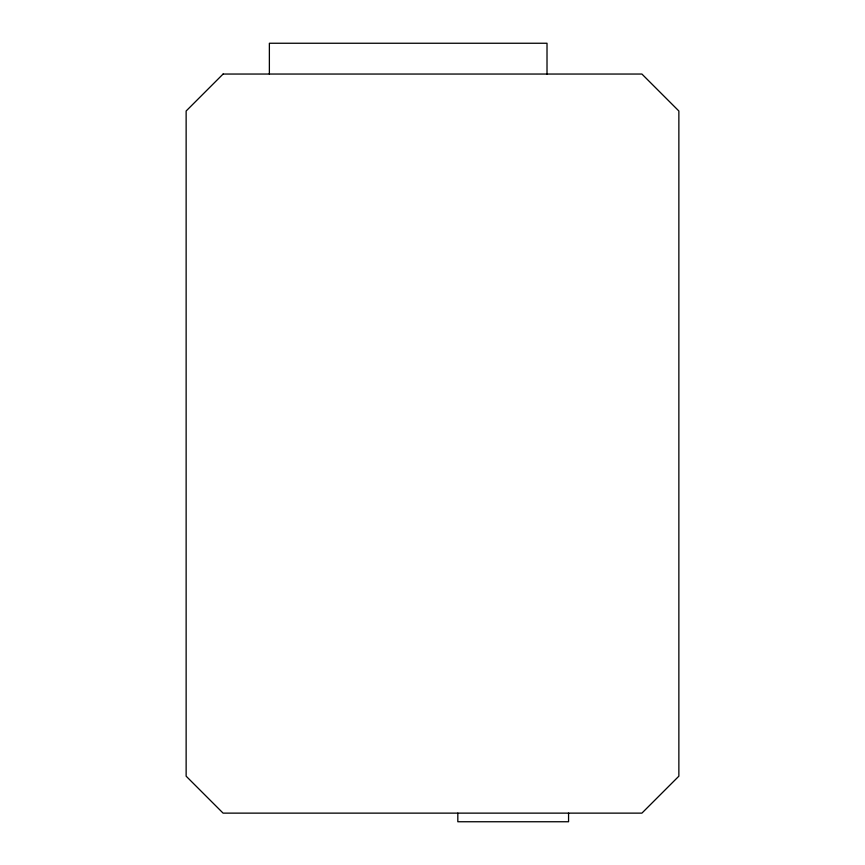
<?xml version="1.0" encoding="UTF-8"?>
<svg xmlns="http://www.w3.org/2000/svg" width="865" height="865" viewBox="0 0 865 865"><rect width="100%" height="100%" fill="white"/><g stroke="black" fill="none" stroke-linecap="round" stroke-linejoin="round"><path stroke-width="1.3" d="M568.565 813.132L568.565 821.75L457.823 821.75L457.823 813.132M547.015 74.044L547.015 43.25L269.372 43.25L269.372 74.044M223.094 74.044L186.137 111.001L186.137 776.175L223.094 813.132L641.906 813.132L678.863 776.175L678.863 111.001L641.906 74.044L223.094 74.044"/></g></svg>
